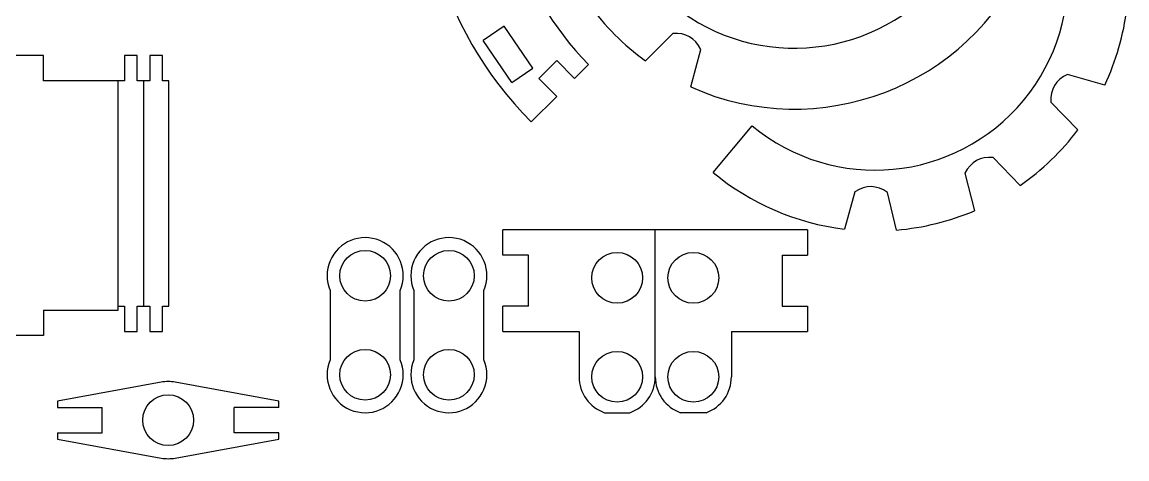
# Model space of a CAD drawing. Header units: inches. Extents: x -71 to 226, y -41 to 249.
# Drawn here: x 98.2 to 222.7, y 111.2 to 160.4 of the extents above; entities that cross this region are included whole.
import ezdxf

# ---------------------------------------------------------------- set-up
doc = ezdxf.new("R2010")
doc.units = ezdxf.units.IN
doc.header["$MEASUREMENT"] = 0
doc.layers.add('Capa 1', color=7, linetype='Continuous')

# ---------------------------------------------------------------- blocks, each defined once
blk = doc.blocks.new('block 33')
at = {"layer": 'Capa 1', "color": 7, "lineweight": 25, "true_color": 0xffffff}
blk.add_lwpolyline([(431.93, 494.18), (437.6, 494.18)], dxfattribs=at)
blk = doc.blocks.new('block 34')
at = {"layer": 'Capa 1', "color": 7, "lineweight": 25, "true_color": 0xffffff}
blk.add_lwpolyline([(443.18, 494.18), (448.85, 494.18)], dxfattribs=at)
blk = doc.blocks.new('block 38')
at = {"layer": 'Capa 1', "color": 7, "lineweight": 25, "true_color": 0xffffff}
blk.add_lwpolyline([(429.14, 505.43), (431.93, 505.43)], dxfattribs=at)
blk = doc.blocks.new('block 39')
at = {"layer": 'Capa 1', "color": 7, "lineweight": 25, "true_color": 0xffffff}
blk.add_lwpolyline([(437.6, 505.43), (443.18, 505.43)], dxfattribs=at)
blk = doc.blocks.new('block 40')
at = {"layer": 'Capa 1', "color": 7, "lineweight": 25, "true_color": 0xffffff}
blk.add_lwpolyline([(448.85, 505.43), (451.64, 505.43)], dxfattribs=at)
blk = doc.blocks.new('block 46')
at = {"layer": 'Capa 1', "color": 7, "lineweight": 25, "true_color": 0xffffff}
blk.add_lwpolyline([(451.64, 605.33), (448.85, 605.33)], dxfattribs=at)
blk = doc.blocks.new('block 47')
at = {"layer": 'Capa 1', "color": 7, "lineweight": 25, "true_color": 0xffffff}
blk.add_lwpolyline([(443.18, 605.33), (437.6, 605.33)], dxfattribs=at)
blk = doc.blocks.new('block 48')
at = {"layer": 'Capa 1', "color": 7, "lineweight": 25, "true_color": 0xffffff}
blk.add_lwpolyline([(431.93, 605.33), (429.14, 605.33)], dxfattribs=at)
blk = doc.blocks.new('block 49')
at = {"layer": 'Capa 1', "color": 7, "lineweight": 25, "true_color": 0xffffff}
blk.add_lwpolyline([(448.85, 616.58), (443.18, 616.58)], dxfattribs=at)
blk = doc.blocks.new('block 50')
at = {"layer": 'Capa 1', "color": 7, "lineweight": 25, "true_color": 0xffffff}
blk.add_lwpolyline([(437.6, 616.58), (431.93, 616.58)], dxfattribs=at)
blk = doc.blocks.new('block 60')
at = {"layer": 'Capa 1', "color": 7, "lineweight": 25, "true_color": 0xffffff}
blk.add_lwpolyline([(429.14, 503.69), (429.14, 605.39)], dxfattribs=at)
blk = doc.blocks.new('block 61')
at = {"layer": 'Capa 1', "color": 7, "lineweight": 25, "true_color": 0xffffff}
blk.add_lwpolyline([(431.93, 616.58), (431.93, 605.33)], dxfattribs=at)
blk = doc.blocks.new('block 62')
at = {"layer": 'Capa 1', "color": 7, "lineweight": 25, "true_color": 0xffffff}
blk.add_lwpolyline([(431.93, 505.43), (431.93, 494.18)], dxfattribs=at)
blk = doc.blocks.new('block 72')
at = {"layer": 'Capa 1', "color": 7, "lineweight": 25, "true_color": 0xffffff}
blk.add_lwpolyline([(866.73, 603.46), (850.26, 608.28)], dxfattribs=at)
blk = doc.blocks.new('block 75')
at = {"layer": 'Capa 1', "color": 7, "lineweight": 25, "true_color": 0xffffff}
blk.add_lwpolyline([(437.6, 494.18), (437.6, 505.43)], dxfattribs=at)
blk = doc.blocks.new('block 76')
at = {"layer": 'Capa 1', "color": 7, "lineweight": 25, "true_color": 0xffffff}
blk.add_lwpolyline([(437.6, 605.33), (437.6, 616.58)], dxfattribs=at)
blk = doc.blocks.new('block 77')
at = {"layer": 'Capa 1', "color": 7, "lineweight": 25, "true_color": 0xffffff}
blk.add_lwpolyline([(440.39, 605.33), (440.39, 505.43)], dxfattribs=at)
blk = doc.blocks.new('block 78')
at = {"layer": 'Capa 1', "color": 7, "lineweight": 25, "true_color": 0xffffff}
blk.add_lwpolyline([(443.18, 616.58), (443.18, 605.33)], dxfattribs=at)
blk = doc.blocks.new('block 79')
at = {"layer": 'Capa 1', "color": 7, "lineweight": 25, "true_color": 0xffffff}
blk.add_lwpolyline([(443.18, 505.43), (443.18, 494.18)], dxfattribs=at)
blk = doc.blocks.new('block 80')
at = {"layer": 'Capa 1', "color": 7, "lineweight": 25, "true_color": 0xffffff}
blk.add_lwpolyline([(448.85, 494.18), (448.85, 505.43)], dxfattribs=at)
blk = doc.blocks.new('block 81')
at = {"layer": 'Capa 1', "color": 7, "lineweight": 25, "true_color": 0xffffff}
blk.add_lwpolyline([(448.85, 605.33), (448.85, 616.58)], dxfattribs=at)
blk = doc.blocks.new('block 82')
at = {"layer": 'Capa 1', "color": 7, "lineweight": 25, "true_color": 0xffffff}
blk.add_lwpolyline([(451.64, 505.43), (451.64, 605.33)], dxfattribs=at)
blk = doc.blocks.new('block 97')
at = {"layer": 'Capa 1', "color": 7, "lineweight": 25, "true_color": 0xffffff}
blk.add_lwpolyline([(623.67, 598.48), (615.71, 606.44)], dxfattribs=at)
blk = doc.blocks.new('block 98')
at = {"layer": 'Capa 1', "color": 7, "lineweight": 25, "true_color": 0xffffff}
blk.add_lwpolyline([(631.62, 606.44), (623.67, 614.39)], dxfattribs=at)
blk = doc.blocks.new('block 103')
at = {"layer": 'Capa 1', "color": 7, "lineweight": 25, "true_color": 0xffffff}
blk.add_lwpolyline([(675.15, 626.45), (663.07, 614.26)], dxfattribs=at)
blk = doc.blocks.new('block 104')
at = {"layer": 'Capa 1', "color": 7, "lineweight": 25, "true_color": 0xffffff}
blk.add_lwpolyline([(615.71, 606.44), (623.67, 614.39)], dxfattribs=at)
blk = doc.blocks.new('block 105')
at = {"layer": 'Capa 1', "color": 7, "lineweight": 25, "true_color": 0xffffff}
blk.add_lwpolyline([(612.37, 587.19), (623.67, 598.48)], dxfattribs=at)
blk = doc.blocks.new('block 106')
at = {"layer": 'Capa 1', "color": 7, "lineweight": 25, "true_color": 0xffffff}
blk.add_lwpolyline([(631.62, 606.44), (637.83, 612.64)], dxfattribs=at)
blk = doc.blocks.new('block 110')
at = {"layer": 'Capa 1', "color": 7, "lineweight": 25, "true_color": 0xffffff}
blk.add_lwpolyline([(829.17, 558.96), (817.32, 571.37)], dxfattribs=at)
blk = doc.blocks.new('block 124')
at = {"layer": 'Capa 1', "color": 7, "lineweight": 25, "true_color": 0xffffff}
blk.add_lwpolyline([(842.83, 595.95), (854.79, 583.64)], dxfattribs=at)
blk = doc.blocks.new('block 127')
at = {"layer": 'Capa 1', "color": 7, "lineweight": 25, "true_color": 0xffffff}
blk.add_lwpolyline([(683.1, 602.69), (687.62, 619.25)], dxfattribs=at)
blk = doc.blocks.new('block 128')
at = {"layer": 'Capa 1', "color": 7, "lineweight": 25, "true_color": 0xffffff}
blk.add_lwpolyline([(693.1, 564.69), (710.34, 585.48)], dxfattribs=at)
blk = doc.blocks.new('block 132')
at = {"layer": 'Capa 1', "color": 7, "lineweight": 25, "true_color": 0xffffff}
blk.add_lwpolyline([(774.39, 539.2), (770.33, 555.87)], dxfattribs=at)
blk = doc.blocks.new('block 133')
at = {"layer": 'Capa 1', "color": 7, "lineweight": 25, "true_color": 0xffffff}
blk.add_lwpolyline([(755.93, 556.14), (751.26, 539.63)], dxfattribs=at)
blk = doc.blocks.new('block 136')
at = {"layer": 'Capa 1', "color": 7, "lineweight": 25, "true_color": 0xffffff}
blk.add_lwpolyline([(804.72, 564.4), (808.92, 547.76)], dxfattribs=at)
blk = doc.blocks.new('block 137')
at = {"layer": 'Capa 1', "color": 7, "lineweight": 25, "true_color": 0xffffff}
blk.add_lwpolyline([(689.89, 458.15), (678.64, 458.15)], dxfattribs=at)
blk = doc.blocks.new('block 138')
at = {"layer": 'Capa 1', "color": 7, "lineweight": 25, "true_color": 0xffffff}
blk.add_lwpolyline([(644.86, 458.15), (656.11, 458.15)], dxfattribs=at)
blk = doc.blocks.new('block 139')
at = {"layer": 'Capa 1', "color": 7, "lineweight": 25, "true_color": 0xffffff}
blk.add_lwpolyline([(599.84, 494.24), (599.84, 505.49)], dxfattribs=at)
blk = doc.blocks.new('block 140')
at = {"layer": 'Capa 1', "color": 7, "lineweight": 25, "true_color": 0xffffff}
blk.add_lwpolyline([(599.84, 527.99), (599.84, 539.24)], dxfattribs=at)
blk = doc.blocks.new('block 141')
at = {"layer": 'Capa 1', "color": 7, "lineweight": 25, "true_color": 0xffffff}
blk.add_lwpolyline([(611.09, 505.49), (611.09, 527.99)], dxfattribs=at)
blk = doc.blocks.new('block 142')
at = {"layer": 'Capa 1', "color": 7, "lineweight": 25, "true_color": 0xffffff}
blk.add_lwpolyline([(599.84, 494.24), (633.59, 494.24)], dxfattribs=at)
blk = doc.blocks.new('block 143')
at = {"layer": 'Capa 1', "color": 7, "lineweight": 25, "true_color": 0xffffff}
blk.add_lwpolyline([(701.16, 494.24), (734.91, 494.24)], dxfattribs=at)
blk = doc.blocks.new('block 144')
at = {"layer": 'Capa 1', "color": 7, "lineweight": 25, "true_color": 0xffffff}
blk.add_lwpolyline([(633.59, 494.24), (633.59, 474.08)], dxfattribs=at)
blk = doc.blocks.new('block 145')
at = {"layer": 'Capa 1', "color": 7, "lineweight": 25, "true_color": 0xffffff}
blk.add_lwpolyline([(611.09, 505.49), (599.84, 505.49)], dxfattribs=at)
blk = doc.blocks.new('block 146')
at = {"layer": 'Capa 1', "color": 7, "lineweight": 25, "true_color": 0xffffff}
blk.add_lwpolyline([(723.66, 505.49), (734.91, 505.49)], dxfattribs=at)
blk = doc.blocks.new('block 147')
at = {"layer": 'Capa 1', "color": 7, "lineweight": 25, "true_color": 0xffffff}
blk.add_lwpolyline([(611.09, 527.99), (599.84, 527.99)], dxfattribs=at)
blk = doc.blocks.new('block 148')
at = {"layer": 'Capa 1', "color": 7, "lineweight": 25, "true_color": 0xffffff}
blk.add_lwpolyline([(723.66, 527.99), (734.91, 527.99)], dxfattribs=at)
blk = doc.blocks.new('block 149')
at = {"layer": 'Capa 1', "color": 7, "lineweight": 25, "true_color": 0xffffff}
blk.add_lwpolyline([(667.38, 474.08), (667.38, 539.24)], dxfattribs=at)
blk = doc.blocks.new('block 150')
at = {"layer": 'Capa 1', "color": 7, "lineweight": 25, "true_color": 0xffffff}
blk.add_lwpolyline([(734.91, 539.24), (599.84, 539.24)], dxfattribs=at)
blk = doc.blocks.new('block 151')
at = {"layer": 'Capa 1', "color": 7, "lineweight": 25, "true_color": 0xffffff}
blk.add_lwpolyline([(701.16, 494.24), (701.16, 474.08)], dxfattribs=at)
blk = doc.blocks.new('block 152')
at = {"layer": 'Capa 1', "color": 7, "lineweight": 25, "true_color": 0xffffff}
blk.add_lwpolyline([(723.66, 527.99), (723.66, 505.49)], dxfattribs=at)
blk = doc.blocks.new('block 153')
at = {"layer": 'Capa 1', "color": 7, "lineweight": 25, "true_color": 0xffffff}
blk.add_lwpolyline([(734.91, 539.24), (734.91, 527.99)], dxfattribs=at)
blk = doc.blocks.new('block 154')
at = {"layer": 'Capa 1', "color": 7, "lineweight": 25, "true_color": 0xffffff}
blk.add_lwpolyline([(734.91, 505.49), (734.91, 494.24)], dxfattribs=at)
blk = doc.blocks.new('block 509')
at = {"layer": 'Capa 1', "color": 7, "lineweight": 25, "true_color": 0xffffff}
blk.add_open_spline([(771.02, 861.98), (683.4, 885.46), (593.34, 833.46), (569.86, 745.84), (554.67, 689.16), (570.88, 628.68), (612.37, 587.19)], degree=3, knots=[0, 0, 0, 0, 1, 1, 1, 2, 2, 2, 2], dxfattribs=at)
blk = doc.blocks.new('block 515')
at = {"layer": 'Capa 1', "color": 7, "lineweight": 25, "true_color": 0xffffff}
blk.add_open_spline([(761.71, 827.21), (693.29, 845.54), (622.96, 804.94), (604.63, 736.52), (592.77, 692.26), (605.43, 645.04), (637.83, 612.64)], degree=3, knots=[0, 0, 0, 0, 1, 1, 1, 2, 2, 2, 2], dxfattribs=at)
blk = doc.blocks.new('block 520')
at = {"layer": 'Capa 1', "color": 7, "lineweight": 25, "true_color": 0xffffff}
blk.add_open_spline([(637.91, 639.42), (644.91, 629.75), (653.4, 621.26), (663.07, 614.26)], degree=3, dxfattribs=at)
blk = doc.blocks.new('block 521')
at = {"layer": 'Capa 1', "color": 7, "lineweight": 25, "true_color": 0xffffff}
blk.add_open_spline([(683.1, 602.69), (739.82, 577.32), (806.37, 602.74), (831.73, 659.45), (833.4, 663.19), (834.87, 667.01), (836.12, 670.9)], degree=3, knots=[0, 0, 0, 0, 1, 1, 1, 2, 2, 2, 2], dxfattribs=at)
blk = doc.blocks.new('block 523')
at = {"layer": 'Capa 1', "color": 7, "lineweight": 25, "true_color": 0xffffff}
blk.add_open_spline([(774.39, 539.2), (786.28, 540.2), (797.94, 543.09), (808.92, 547.76)], degree=3, dxfattribs=at)
blk = doc.blocks.new('block 524')
at = {"layer": 'Capa 1', "color": 7, "lineweight": 25, "true_color": 0xffffff}
blk.add_open_spline([(829.17, 558.96), (838.97, 565.77), (847.61, 574.11), (854.79, 583.64)], degree=3, dxfattribs=at)
blk = doc.blocks.new('block 525')
at = {"layer": 'Capa 1', "color": 7, "lineweight": 25, "true_color": 0xffffff}
blk.add_open_spline([(866.73, 603.46), (871.8, 614.26), (875.13, 625.8), (876.58, 637.65)], degree=3, dxfattribs=at)
blk = doc.blocks.new('block 529')
at = {"layer": 'Capa 1', "color": 7, "lineweight": 25, "true_color": 0xffffff}
blk.add_open_spline([(693.1, 564.69), (709.69, 550.94), (729.87, 542.24), (751.26, 539.63)], degree=3, dxfattribs=at)
blk = doc.blocks.new('block 530')
at = {"layer": 'Capa 1', "color": 7, "lineweight": 25, "true_color": 0xffffff}
blk.add_open_spline([(782.38, 772.21), (745.47, 801.67), (691.67, 795.63), (662.22, 758.72), (632.76, 721.82), (638.8, 668.02), (675.7, 638.56), (712.61, 609.1), (766.41, 615.14), (795.86, 652.05), (802.32, 660.13), (807.25, 669.33), (810.42, 679.17)], degree=3, knots=[0, 0, 0, 0, 1, 1, 1, 2, 2, 2, 3, 3, 3, 4, 4, 4, 4], dxfattribs=at)
blk = doc.blocks.new('block 531')
at = {"layer": 'Capa 1', "color": 7, "lineweight": 25, "true_color": 0xffffff}
blk.add_open_spline([(710.34, 585.48), (746.69, 555.34), (800.59, 560.37), (830.73, 596.73), (860.87, 633.08), (855.83, 686.98), (819.48, 717.12), (783.13, 747.25), (729.23, 742.22), (699.09, 705.87), (692.48, 697.9), (687.38, 688.8), (684.03, 679.02)], degree=3, knots=[0, 0, 0, 0, 1, 1, 1, 2, 2, 2, 3, 3, 3, 4, 4, 4, 4], dxfattribs=at)
blk = doc.blocks.new('block 532')
at = {"layer": 'Capa 1', "color": 7, "lineweight": 25, "true_color": 0xffffff}
blk.add_open_spline([(633.59, 474.08), (633.59, 466.92), (638.1, 460.53), (644.86, 458.15)], degree=3, dxfattribs=at)
blk = doc.blocks.new('block 533')
at = {"layer": 'Capa 1', "color": 7, "lineweight": 25, "true_color": 0xffffff}
blk.add_open_spline([(656.11, 458.15), (662.86, 460.53), (667.38, 466.92), (667.38, 474.08)], degree=3, dxfattribs=at)
blk = doc.blocks.new('block 534')
at = {"layer": 'Capa 1', "color": 7, "lineweight": 25, "true_color": 0xffffff}
blk.add_open_spline([(689.89, 458.15), (696.65, 460.53), (701.16, 466.92), (701.16, 474.08)], degree=3, dxfattribs=at)
blk = doc.blocks.new('block 535')
at = {"layer": 'Capa 1', "color": 7, "lineweight": 25, "true_color": 0xffffff}
blk.add_open_spline([(667.38, 474.08), (667.38, 466.92), (671.89, 460.53), (678.64, 458.15)], degree=3, dxfattribs=at)
blk = doc.blocks.new('block 536')
at = {"layer": 'Capa 1', "color": 7, "lineweight": 25, "true_color": 0xffffff}
blk.add_open_spline([(661.73, 518), (661.73, 524.21), (656.69, 529.25), (650.48, 529.25), (644.27, 529.25), (639.23, 524.21), (639.23, 518), (639.23, 511.79), (644.27, 506.75), (650.48, 506.75), (656.69, 506.75), (661.73, 511.79), (661.73, 518), (661.73, 518), (661.73, 518), (661.73, 518)], degree=3, knots=[0, 0, 0, 0, 1, 1, 1, 2, 2, 2, 3, 3, 3, 4, 4, 4, 5, 5, 5, 5], dxfattribs=at)
blk = doc.blocks.new('block 537')
at = {"layer": 'Capa 1', "color": 7, "lineweight": 25, "true_color": 0xffffff}
blk.add_open_spline([(661.73, 474.08), (661.73, 480.29), (656.69, 485.33), (650.48, 485.33), (644.27, 485.33), (639.23, 480.29), (639.23, 474.08), (639.23, 467.87), (644.27, 462.83), (650.48, 462.83), (656.69, 462.83), (661.73, 467.87), (661.73, 474.08), (661.73, 474.08), (661.73, 474.08), (661.73, 474.08)], degree=3, knots=[0, 0, 0, 0, 1, 1, 1, 2, 2, 2, 3, 3, 3, 4, 4, 4, 5, 5, 5, 5], dxfattribs=at)
blk = doc.blocks.new('block 538')
at = {"layer": 'Capa 1', "color": 7, "lineweight": 25, "true_color": 0xffffff}
blk.add_open_spline([(695.52, 518), (695.52, 524.21), (690.48, 529.25), (684.27, 529.25), (678.05, 529.25), (673.02, 524.21), (673.02, 518), (673.02, 511.79), (678.05, 506.75), (684.27, 506.75), (690.48, 506.75), (695.52, 511.79), (695.52, 518), (695.52, 518), (695.52, 518), (695.52, 518)], degree=3, knots=[0, 0, 0, 0, 1, 1, 1, 2, 2, 2, 3, 3, 3, 4, 4, 4, 5, 5, 5, 5], dxfattribs=at)
blk = doc.blocks.new('block 539')
at = {"layer": 'Capa 1', "color": 7, "lineweight": 25, "true_color": 0xffffff}
blk.add_open_spline([(695.52, 474.08), (695.52, 480.29), (690.48, 485.33), (684.27, 485.33), (678.05, 485.33), (673.02, 480.29), (673.02, 474.08), (673.02, 467.87), (678.05, 462.83), (684.27, 462.83), (690.48, 462.83), (695.52, 467.87), (695.52, 474.08), (695.52, 474.08), (695.52, 474.08), (695.52, 474.08)], degree=3, knots=[0, 0, 0, 0, 1, 1, 1, 2, 2, 2, 3, 3, 3, 4, 4, 4, 5, 5, 5, 5], dxfattribs=at)
blk = doc.blocks.new('block 553')
at = {"layer": 'Capa 1', "color": 7, "lineweight": 25, "true_color": 0xffffff}
blk.add_open_spline([(687.62, 619.25), (685.11, 624.48), (680.93, 626.85), (675.15, 626.45)], degree=3, dxfattribs=at)
blk = doc.blocks.new('block 562')
at = {"layer": 'Capa 1', "color": 7, "lineweight": 25, "true_color": 0xffffff}
blk.add_open_spline([(850.26, 608.28), (844.99, 605.87), (842.54, 601.74), (842.83, 595.95)], degree=3, dxfattribs=at)
blk = doc.blocks.new('block 563')
at = {"layer": 'Capa 1', "color": 7, "lineweight": 25, "true_color": 0xffffff}
blk.add_open_spline([(817.32, 571.37), (811.54, 571.91), (807.36, 569.56), (804.72, 564.4)], degree=3, dxfattribs=at)
blk = doc.blocks.new('block 564')
at = {"layer": 'Capa 1', "color": 7, "lineweight": 25, "true_color": 0xffffff}
blk.add_open_spline([(770.33, 555.87), (765.6, 559.23), (760.81, 559.29), (755.93, 556.14)], degree=3, dxfattribs=at)
blk = doc.blocks.new('block 2')
at = {"layer": 'Capa 1'}
for name in ['block 509', 'block 515', 'block 530', 'block 531', 'block 521', 'block 520', 'block 525', 'block 103', 'block 553', 'block 127', 'block 50', 'block 61', 'block 76', 'block 49', 'block 78', 'block 81', 'block 104', 'block 98', 'block 106', 'block 562', 'block 72', 'block 60', 'block 48', 'block 47', 'block 77', 'block 46', 'block 82', 'block 97', 'block 105', 'block 124', 'block 128', 'block 524', 'block 563', 'block 110', 'block 529', 'block 136', 'block 564', 'block 133', 'block 132', 'block 523', 'block 140', 'block 150', 'block 149', 'block 153', 'block 536', 'block 538', 'block 147', 'block 141', 'block 148', 'block 152', 'block 38', 'block 62', 'block 39', 'block 75', 'block 79', 'block 40', 'block 80', 'block 139', 'block 145', 'block 146', 'block 154', 'block 33', 'block 34', 'block 142', 'block 144', 'block 143', 'block 151', 'block 537', 'block 539', 'block 532', 'block 533', 'block 535', 'block 534', 'block 138', 'block 137']:
    blk.add_blockref(name, (0, 0), dxfattribs=at)
blk = doc.blocks.new('block 688')
at = {"layer": 'Capa 1', "color": 7, "lineweight": 25, "true_color": 0xffffff}
blk.add_lwpolyline([(396.11, 492.44), (373.61, 492.44)], dxfattribs=at)
blk = doc.blocks.new('block 715')
at = {"layer": 'Capa 1', "color": 7, "lineweight": 25, "true_color": 0xffffff}
blk.add_lwpolyline([(396.11, 503.69), (429.14, 503.69)], dxfattribs=at)
blk = doc.blocks.new('block 733')
at = {"layer": 'Capa 1', "color": 7, "lineweight": 25, "true_color": 0xffffff}
blk.add_lwpolyline([(429.14, 605.39), (396.11, 605.39)], dxfattribs=at)
blk = doc.blocks.new('block 742')
at = {"layer": 'Capa 1', "color": 7, "lineweight": 25, "true_color": 0xffffff}
blk.add_lwpolyline([(396.11, 616.64), (373.61, 616.64)], dxfattribs=at)
blk = doc.blocks.new('block 782')
at = {"layer": 'Capa 1', "color": 7, "lineweight": 25, "true_color": 0xffffff}
blk.add_lwpolyline([(396.11, 503.69), (396.11, 492.44)], dxfattribs=at)
blk = doc.blocks.new('block 783')
at = {"layer": 'Capa 1', "color": 7, "lineweight": 25, "true_color": 0xffffff}
blk.add_lwpolyline([(396.11, 605.39), (396.11, 616.64)], dxfattribs=at)
blk = doc.blocks.new('block 817')
at = {"layer": 'Capa 1', "color": 7, "lineweight": 25, "true_color": 0xffffff}
blk.add_lwpolyline([(600.41, 629.6), (591.11, 623.27)], dxfattribs=at)
blk = doc.blocks.new('block 823')
at = {"layer": 'Capa 1', "color": 7, "lineweight": 25, "true_color": 0xffffff}
blk.add_lwpolyline([(603.79, 604.67), (591.11, 623.27)], dxfattribs=at)
blk = doc.blocks.new('block 827')
at = {"layer": 'Capa 1', "color": 7, "lineweight": 25, "true_color": 0xffffff}
blk.add_lwpolyline([(603.79, 604.67), (613.08, 611.01)], dxfattribs=at)
blk = doc.blocks.new('block 838')
at = {"layer": 'Capa 1', "color": 7, "lineweight": 25, "true_color": 0xffffff}
blk.add_lwpolyline([(613.08, 611.01), (600.41, 629.6)], dxfattribs=at)
blk = doc.blocks.new('block 855')
at = {"layer": 'Capa 1', "color": 7, "lineweight": 25, "true_color": 0xffffff}
blk.add_lwpolyline([(523.16, 512.37), (523.16, 481.59)], dxfattribs=at)
blk = doc.blocks.new('block 856')
at = {"layer": 'Capa 1', "color": 7, "lineweight": 25, "true_color": 0xffffff}
blk.add_lwpolyline([(554.25, 481.59), (554.25, 512.37)], dxfattribs=at)
blk = doc.blocks.new('block 857')
at = {"layer": 'Capa 1', "color": 7, "lineweight": 25, "true_color": 0xffffff}
blk.add_lwpolyline([(560.31, 512.37), (560.31, 481.59)], dxfattribs=at)
blk = doc.blocks.new('block 858')
at = {"layer": 'Capa 1', "color": 7, "lineweight": 25, "true_color": 0xffffff}
blk.add_lwpolyline([(591.4, 481.59), (591.4, 512.37)], dxfattribs=at)
blk = doc.blocks.new('block 907')
at = {"layer": 'Capa 1', "color": 7, "lineweight": 25, "true_color": 0xffffff}
blk.add_lwpolyline([(402.28, 463.29), (402.28, 460.48)], dxfattribs=at)
blk = doc.blocks.new('block 908')
at = {"layer": 'Capa 1', "color": 7, "lineweight": 25, "true_color": 0xffffff}
blk.add_lwpolyline([(402.28, 449.23), (402.28, 446.41)], dxfattribs=at)
blk = doc.blocks.new('block 918')
at = {"layer": 'Capa 1', "color": 7, "lineweight": 25, "true_color": 0xffffff}
blk.add_lwpolyline([(422.08, 449.23), (422.08, 460.48)], dxfattribs=at)
blk = doc.blocks.new('block 925')
at = {"layer": 'Capa 1', "color": 7, "lineweight": 25, "true_color": 0xffffff}
blk.add_lwpolyline([(454.4, 438.03), (500.38, 446.41)], dxfattribs=at)
blk = doc.blocks.new('block 939')
at = {"layer": 'Capa 1', "color": 7, "lineweight": 25, "true_color": 0xffffff}
blk.add_lwpolyline([(500.38, 449.23), (480.58, 449.23)], dxfattribs=at)
blk = doc.blocks.new('block 940')
at = {"layer": 'Capa 1', "color": 7, "lineweight": 25, "true_color": 0xffffff}
blk.add_lwpolyline([(402.28, 449.23), (422.08, 449.23)], dxfattribs=at)
blk = doc.blocks.new('block 941')
at = {"layer": 'Capa 1', "color": 7, "lineweight": 25, "true_color": 0xffffff}
blk.add_lwpolyline([(402.28, 446.41), (448.26, 438.03)], dxfattribs=at)
blk = doc.blocks.new('block 944')
at = {"layer": 'Capa 1', "color": 7, "lineweight": 25, "true_color": 0xffffff}
blk.add_lwpolyline([(480.58, 449.23), (480.58, 460.48)], dxfattribs=at)
blk = doc.blocks.new('block 945')
at = {"layer": 'Capa 1', "color": 7, "lineweight": 25, "true_color": 0xffffff}
blk.add_lwpolyline([(448.26, 471.67), (402.28, 463.29)], dxfattribs=at)
blk = doc.blocks.new('block 946')
at = {"layer": 'Capa 1', "color": 7, "lineweight": 25, "true_color": 0xffffff}
blk.add_lwpolyline([(500.38, 460.48), (480.58, 460.48)], dxfattribs=at)
blk = doc.blocks.new('block 947')
at = {"layer": 'Capa 1', "color": 7, "lineweight": 25, "true_color": 0xffffff}
blk.add_lwpolyline([(402.28, 460.48), (422.08, 460.48)], dxfattribs=at)
blk = doc.blocks.new('block 948')
at = {"layer": 'Capa 1', "color": 7, "lineweight": 25, "true_color": 0xffffff}
blk.add_lwpolyline([(500.38, 446.41), (500.38, 449.23)], dxfattribs=at)
blk = doc.blocks.new('block 949')
at = {"layer": 'Capa 1', "color": 7, "lineweight": 25, "true_color": 0xffffff}
blk.add_lwpolyline([(500.38, 460.48), (500.38, 463.29)], dxfattribs=at)
blk = doc.blocks.new('block 951')
at = {"layer": 'Capa 1', "color": 7, "lineweight": 25, "true_color": 0xffffff}
blk.add_lwpolyline([(500.38, 463.29), (454.4, 471.67)], dxfattribs=at)
blk = doc.blocks.new('block 1170')
at = {"layer": 'Capa 1', "color": 7, "lineweight": 25, "true_color": 0xffffff}
blk.add_open_spline([(523.16, 481.59), (519.53, 473.01), (523.55, 463.11), (532.13, 459.48), (540.72, 455.85), (550.62, 459.87), (554.25, 468.46), (556.02, 472.66), (556.02, 477.4), (554.25, 481.59)], degree=3, knots=[0, 0, 0, 0, 1, 1, 1, 2, 2, 2, 3, 3, 3, 3], dxfattribs=at)
blk = doc.blocks.new('block 1171')
at = {"layer": 'Capa 1', "color": 7, "lineweight": 25, "true_color": 0xffffff}
blk.add_open_spline([(554.25, 512.37), (557.88, 520.96), (553.86, 530.86), (545.27, 534.49), (536.69, 538.12), (526.79, 534.1), (523.16, 525.51), (521.38, 521.31), (521.38, 516.57), (523.16, 512.37)], degree=3, knots=[0, 0, 0, 0, 1, 1, 1, 2, 2, 2, 3, 3, 3, 3], dxfattribs=at)
blk = doc.blocks.new('block 1172')
at = {"layer": 'Capa 1', "color": 7, "lineweight": 25, "true_color": 0xffffff}
blk.add_open_spline([(560.31, 481.59), (556.68, 473.01), (560.7, 463.11), (569.29, 459.48), (577.87, 455.85), (587.77, 459.87), (591.4, 468.46), (593.17, 472.66), (593.17, 477.4), (591.4, 481.59)], degree=3, knots=[0, 0, 0, 0, 1, 1, 1, 2, 2, 2, 3, 3, 3, 3], dxfattribs=at)
blk = doc.blocks.new('block 1173')
at = {"layer": 'Capa 1', "color": 7, "lineweight": 25, "true_color": 0xffffff}
blk.add_open_spline([(591.4, 512.37), (595.03, 520.96), (591.01, 530.86), (582.43, 534.49), (573.84, 538.12), (563.94, 534.1), (560.31, 525.51), (558.54, 521.31), (558.54, 516.57), (560.31, 512.37)], degree=3, knots=[0, 0, 0, 0, 1, 1, 1, 2, 2, 2, 3, 3, 3, 3], dxfattribs=at)
blk = doc.blocks.new('block 1174')
at = {"layer": 'Capa 1', "color": 7, "lineweight": 25, "true_color": 0xffffff}
blk.add_open_spline([(549.95, 475.02), (549.95, 481.24), (544.92, 486.27), (538.7, 486.27), (532.49, 486.27), (527.45, 481.24), (527.45, 475.02), (527.45, 468.81), (532.49, 463.77), (538.7, 463.77), (544.92, 463.77), (549.95, 468.81), (549.95, 475.02), (549.95, 475.02), (549.95, 475.02), (549.95, 475.02)], degree=3, knots=[0, 0, 0, 0, 1, 1, 1, 2, 2, 2, 3, 3, 3, 4, 4, 4, 5, 5, 5, 5], dxfattribs=at)
blk = doc.blocks.new('block 1175')
at = {"layer": 'Capa 1', "color": 7, "lineweight": 25, "true_color": 0xffffff}
blk.add_open_spline([(549.95, 518.94), (549.95, 525.16), (544.92, 530.19), (538.7, 530.19), (532.49, 530.19), (527.45, 525.16), (527.45, 518.94), (527.45, 512.73), (532.49, 507.69), (538.7, 507.69), (544.92, 507.69), (549.95, 512.73), (549.95, 518.94), (549.95, 518.94), (549.95, 518.94), (549.95, 518.94)], degree=3, knots=[0, 0, 0, 0, 1, 1, 1, 2, 2, 2, 3, 3, 3, 4, 4, 4, 5, 5, 5, 5], dxfattribs=at)
blk = doc.blocks.new('block 1176')
at = {"layer": 'Capa 1', "color": 7, "lineweight": 25, "true_color": 0xffffff}
blk.add_open_spline([(587.11, 475.02), (587.11, 481.24), (582.07, 486.27), (575.86, 486.27), (569.64, 486.27), (564.61, 481.24), (564.61, 475.02), (564.61, 468.81), (569.64, 463.77), (575.86, 463.77), (582.07, 463.77), (587.11, 468.81), (587.11, 475.02), (587.11, 475.02), (587.11, 475.02), (587.11, 475.02)], degree=3, knots=[0, 0, 0, 0, 1, 1, 1, 2, 2, 2, 3, 3, 3, 4, 4, 4, 5, 5, 5, 5], dxfattribs=at)
blk = doc.blocks.new('block 1177')
at = {"layer": 'Capa 1', "color": 7, "lineweight": 25, "true_color": 0xffffff}
blk.add_open_spline([(587.11, 518.94), (587.11, 525.16), (582.07, 530.19), (575.86, 530.19), (569.64, 530.19), (564.61, 525.16), (564.61, 518.94), (564.61, 512.73), (569.64, 507.69), (575.86, 507.69), (582.07, 507.69), (587.11, 512.73), (587.11, 518.94), (587.11, 518.94), (587.11, 518.94), (587.11, 518.94)], degree=3, knots=[0, 0, 0, 0, 1, 1, 1, 2, 2, 2, 3, 3, 3, 4, 4, 4, 5, 5, 5, 5], dxfattribs=at)
blk = doc.blocks.new('block 1180')
at = {"layer": 'Capa 1', "color": 7, "lineweight": 25, "true_color": 0xffffff}
blk.add_open_spline([(454.4, 471.67), (452.37, 472.04), (450.29, 472.04), (448.26, 471.67)], degree=3, dxfattribs=at)
blk = doc.blocks.new('block 1181')
at = {"layer": 'Capa 1', "color": 7, "lineweight": 25, "true_color": 0xffffff}
blk.add_open_spline([(448.26, 438.03), (450.29, 437.66), (452.37, 437.66), (454.4, 438.03)], degree=3, dxfattribs=at)
blk = doc.blocks.new('block 1184')
at = {"layer": 'Capa 1', "color": 7, "lineweight": 25, "true_color": 0xffffff}
blk.add_open_spline([(462.58, 454.85), (462.58, 461.07), (457.54, 466.1), (451.33, 466.1), (445.12, 466.1), (440.08, 461.07), (440.08, 454.85), (440.08, 448.64), (445.12, 443.6), (451.33, 443.6), (457.54, 443.6), (462.58, 448.64), (462.58, 454.85), (462.58, 454.85), (462.58, 454.85), (462.58, 454.85)], degree=3, knots=[0, 0, 0, 0, 1, 1, 1, 2, 2, 2, 3, 3, 3, 4, 4, 4, 5, 5, 5, 5], dxfattribs=at)
blk = doc.blocks.new('block 577')
at = {"layer": 'Capa 1'}
for name in ['block 817', 'block 838', 'block 823', 'block 742', 'block 783', 'block 827', 'block 733', 'block 1171', 'block 1173', 'block 1175', 'block 1177', 'block 855', 'block 856', 'block 857', 'block 858', 'block 715', 'block 782', 'block 688', 'block 1174', 'block 1176', 'block 1170', 'block 1172', 'block 945', 'block 1180', 'block 951', 'block 1184', 'block 907', 'block 949', 'block 947', 'block 918', 'block 944', 'block 946', 'block 908', 'block 940', 'block 941', 'block 925', 'block 939', 'block 948', 'block 1181']:
    blk.add_blockref(name, (0, 0), dxfattribs=at)

msp = doc.modelspace()

# ---------------------------------------------------------------- block references
at = {"layer": 'Capa 1', "xscale": 0.254, "yscale": 0.254, "zscale": 0.254}
for name in ['block 2', 'block 577']:
    msp.add_blockref(name, (0, 0), dxfattribs=at)

doc.saveas('drawing.dxf')
